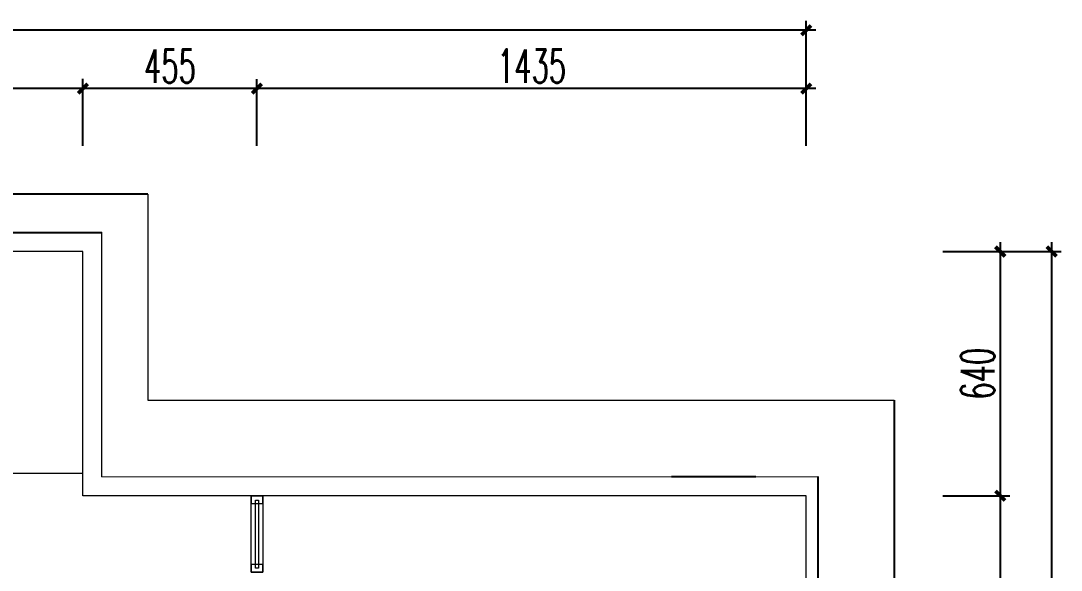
# Model space of a CAD drawing. Header units: inches. Extents: x 24920 to 61775, y 10942 to 38819.
# Drawn here: x 33631 to 36349, y 13781 to 15218 of the extents above; entities that cross this region are included whole.
import ezdxf

# ---------------------------------------------------------------- set-up
doc = ezdxf.new("R2010")
doc.units = ezdxf.units.IN
doc.header["$MEASUREMENT"] = 0
doc.header["$PDMODE"] = 1
for name, color, linetype in [('01-wall-new', 2, 'Continuous'), ('01TOILET', 4, 'Continuous'), ('01玻璃隔断', 4, 'Continuous'), ('01装饰线', 6, 'Continuous')]:
    doc.layers.add(name, color=color, linetype=linetype)
doc.layers.add('250', color=250, linetype='Continuous', lineweight=18, true_color=0x333333)
doc.layers.add('WO_WALL_200', color=7, linetype='Continuous', lineweight=18)
doc.styles.add('DIM', font='simplex.shx', dxfattribs={"width": 0.6, "bigfont": 'extfont.shx'})
doc.dimstyles.new('1比25', dxfattribs={"dimscale": 25, "dimtxt": 3.5, "dimasz": 1, "dimexe": 1, "dimexo": 1, "dimgap": 0.6, "dimtad": 1, "dimdec": 0, "dimrnd": 5, "dimzin": 0, "dimdsep": 46, "dimtxsty": 'DIM', "dimblk": 'ARCHTICK', "dimcen": 0.09, "dimdle": 1, "dimclrd": 1, "dimclre": 1, "dimclrt": 1, "dimadec": 0, "dimazin": 0, "dimtfac": 1, "dimtdec": 0, "dimtix": 1, "dimtmove": 2, "dimatfit": 3, "dimldrblk": '引线箭头（自定义）', "dimfxl": 0, "dimtolj": 1, "dimtzin": 0, "dimarcsym": 0})

# ---------------------------------------------------------------- blocks, each defined once
blk = doc.blocks.new('_ArchTick')
at = {"color": 0, "linetype": 'ByBlock', "const_width": 0.4}
blk.add_lwpolyline([(-0.5, -0.5), (0.5, 0.5)], dxfattribs=at)
blk = doc.blocks.new('*D1353')
at = {"color": 1, "lineweight": -2, "transparency": 16777216}
for p, q in [((-21006.7, 16902.8), (-21006.7, 17077.8)), ((-19571.5, 16902.8), (-19571.5, 17077.8)), ((-19546.5, 17052.8), (-21031.7, 17052.8))]:
    blk.add_line(p, q, dxfattribs=at)
at = {"layer": 'Defpoints', "color": 0, "transparency": 16777216}
for p in [(-21006.7, 17052.8), (-19571.5, 15987.8), (-21006.7, 15977.5)]:
    blk.add_point(p, dxfattribs=at)
at = {"color": 1, "lineweight": -2, "transparency": 16777216, "xscale": 25, "yscale": 25, "zscale": 25, "rotation": 180}
blk.add_blockref('_ArchTick', (-21006.7, 17052.8), dxfattribs=at)
at = {"color": 1, "lineweight": -2, "transparency": 16777216, "xscale": 25, "yscale": 25, "zscale": 25}
blk.add_blockref('_ArchTick', (-19571.5, 17052.8), dxfattribs=at)
at = {"color": 1, "transparency": 16777216, "insert": (-20289.1, 17111.6), "char_height": 87.5, "attachment_point": 5, "style": 'DIM'}
blk.add_mtext('\\A1;1435', dxfattribs=at)
blk = doc.blocks.new('引线箭头（自定义）')
at = {"linetype": 'ByBlock', "lineweight": -2}
h = blk.add_hatch(color=8, dxfattribs=at)
h.dxf.hatch_style = 1
h.paths.add_polyline_path([(-1.2, -0.96), (-0.31, 0), (-1.2, 0.96), (-0.91, 1.21), (0, 0), (-0.91, -1.21)])
at = {"color": 0, "linetype": 'ByBlock', "lineweight": -2}
blk.add_line((-0.31, 0), (-4.75, 0), dxfattribs=at)
blk.add_lwpolyline([(-1.2, -0.96), (-0.31, 0), (-1.2, 0.96), (-0.91, 1.21), (0, 0), (-0.91, -1.21)], close=True, dxfattribs=at)
blk = doc.blocks.new('*D1354')
at = {"color": 1, "lineweight": -2, "transparency": 16777216}
for p, q in [((-21461.6, 16902.8), (-21461.6, 17077.8)), ((-21006.7, 16902.8), (-21006.7, 17077.8)), ((-20981.7, 17052.8), (-21486.6, 17052.8))]:
    blk.add_line(p, q, dxfattribs=at)
at = {"layer": 'Defpoints', "color": 0, "transparency": 16777216}
for p in [(-21461.6, 17052.8), (-21461.6, 15987.8), (-21006.7, 15977.5)]:
    blk.add_point(p, dxfattribs=at)
at = {"color": 1, "lineweight": -2, "transparency": 16777216, "xscale": 25, "yscale": 25, "zscale": 25, "rotation": 180}
blk.add_blockref('_ArchTick', (-21461.6, 17052.8), dxfattribs=at)
at = {"color": 1, "lineweight": -2, "transparency": 16777216, "xscale": 25, "yscale": 25, "zscale": 25}
blk.add_blockref('_ArchTick', (-21006.7, 17052.8), dxfattribs=at)
at = {"color": 1, "transparency": 16777216, "insert": (-21234.1, 17111.6), "char_height": 87.5, "attachment_point": 5, "style": 'DIM'}
blk.add_mtext('\\A1;455', dxfattribs=at)
blk = doc.blocks.new('*D1355')
at = {"color": 1, "lineweight": -2, "transparency": 16777216}
for p, q in [((-23362.1, 16902.8), (-23362.1, 17077.8)), ((-21461.6, 16902.8), (-21461.6, 17077.8)), ((-21436.6, 17052.8), (-23387.1, 17052.8))]:
    blk.add_line(p, q, dxfattribs=at)
at = {"layer": 'Defpoints', "color": 0, "transparency": 16777216}
for p in [(-23362.1, 17052.8), (-23362.1, 16046.4), (-21461.6, 15987.8)]:
    blk.add_point(p, dxfattribs=at)
at = {"color": 1, "lineweight": -2, "transparency": 16777216, "xscale": 25, "yscale": 25, "zscale": 25, "rotation": 180}
blk.add_blockref('_ArchTick', (-23362.1, 17052.8), dxfattribs=at)
at = {"color": 1, "lineweight": -2, "transparency": 16777216, "xscale": 25, "yscale": 25, "zscale": 25}
blk.add_blockref('_ArchTick', (-21461.6, 17052.8), dxfattribs=at)
at = {"color": 1, "transparency": 16777216, "insert": (-22411.8, 17111.6), "char_height": 87.5, "attachment_point": 5, "style": 'DIM'}
blk.add_mtext('\\A1;1900', dxfattribs=at)
blk = doc.blocks.new('*D1357')
at = {"color": 1, "lineweight": -2, "transparency": 16777216}
for p, q in [((-19064.7, 16651.4), (-19064.7, 15962.8)), ((-19214.7, 16626.4), (-19039.7, 16626.4)), ((-19214.7, 15987.8), (-19039.7, 15987.8))]:
    blk.add_line(p, q, dxfattribs=at)
at = {"layer": 'Defpoints', "color": 0, "transparency": 16777216}
for p in [(-21462, 16626.4), (-21461.6, 15987.8), (-19064.7, 15987.8)]:
    blk.add_point(p, dxfattribs=at)
at = {"color": 1, "lineweight": -2, "transparency": 16777216, "xscale": 25, "yscale": 25, "zscale": 25}
for p, rotation in [((-19064.7, 16626.4), 90), ((-19064.7, 15987.8), 270)]:
    blk.add_blockref('_ArchTick', p, dxfattribs=dict(at, rotation=rotation))
at = {"color": 1, "transparency": 16777216, "insert": (-19123.5, 16307.1), "char_height": 87.5, "attachment_point": 5, "rotation": 90, "style": 'DIM'}
blk.add_mtext('\\A1;640', dxfattribs=at)
blk = doc.blocks.new('*D1358')
at = {"color": 1, "lineweight": -2, "transparency": 16777216}
for p, q in [((-19064.7, 16012.8), (-19064.7, 14231.5)), ((-19214.7, 15987.8), (-19039.7, 15987.8)), ((-19214.7, 14256.5), (-19039.7, 14256.5))]:
    blk.add_line(p, q, dxfattribs=at)
at = {"layer": 'Defpoints', "color": 0, "transparency": 16777216}
for p in [(-21461.6, 15987.8), (-19571.7, 14256.5), (-19064.7, 14256.5)]:
    blk.add_point(p, dxfattribs=at)
at = {"color": 1, "lineweight": -2, "transparency": 16777216, "xscale": 25, "yscale": 25, "zscale": 25}
for p, rotation in [((-19064.7, 15987.8), 90), ((-19064.7, 14256.5), 270)]:
    blk.add_blockref('_ArchTick', p, dxfattribs=dict(at, rotation=rotation))
at = {"color": 1, "transparency": 16777216, "insert": (-19123.5, 15122.1), "char_height": 87.5, "attachment_point": 5, "rotation": 90, "style": 'DIM'}
blk.add_mtext('\\A1;1730', dxfattribs=at)
blk = doc.blocks.new('*D1365')
at = {"color": 1, "lineweight": -2, "transparency": 16777216}
for p, q in [((-18930.4, 16651.4), (-18930.4, 14231.5)), ((-19080.4, 16626.4), (-18905.4, 16626.4)), ((-19080.4, 14256.5), (-18905.4, 14256.5))]:
    blk.add_line(p, q, dxfattribs=at)
at = {"layer": 'Defpoints', "color": 0, "transparency": 16777216}
for p in [(-19238, 16626.4), (-19173.3, 14256.5), (-18930.4, 14256.5)]:
    blk.add_point(p, dxfattribs=at)
at = {"color": 1, "lineweight": -2, "transparency": 16777216, "xscale": 25, "yscale": 25, "zscale": 25}
for p, rotation in [((-18930.4, 16626.4), 90), ((-18930.4, 14256.5), 270)]:
    blk.add_blockref('_ArchTick', p, dxfattribs=dict(at, rotation=rotation))
at = {"color": 1, "transparency": 16777216, "insert": (-18989.2, 15441.4), "char_height": 87.5, "attachment_point": 5, "rotation": 90, "style": 'DIM'}
blk.add_mtext('\\A1;2370', dxfattribs=at)
blk = doc.blocks.new('*D1366')
at = {"color": 1, "lineweight": -2, "transparency": 16777216}
for p, q in [((-24341.6, 17055.1), (-24341.6, 17230.1)), ((-19571.5, 17055.1), (-19571.5, 17230.1)), ((-19546.5, 17205.1), (-24366.6, 17205.1))]:
    blk.add_line(p, q, dxfattribs=at)
at = {"layer": 'Defpoints', "color": 0, "transparency": 16777216}
for p in [(-24341.6, 17205.1), (-24341.6, 16902.8), (-19571.5, 16902.8)]:
    blk.add_point(p, dxfattribs=at)
at = {"color": 1, "lineweight": -2, "transparency": 16777216, "xscale": 25, "yscale": 25, "zscale": 25, "rotation": 180}
blk.add_blockref('_ArchTick', (-24341.6, 17205.1), dxfattribs=at)
at = {"color": 1, "lineweight": -2, "transparency": 16777216, "xscale": 25, "yscale": 25, "zscale": 25}
blk.add_blockref('_ArchTick', (-19571.5, 17205.1), dxfattribs=at)
at = {"color": 1, "transparency": 16777216, "insert": (-21956.6, 17263.8), "char_height": 87.5, "attachment_point": 5, "style": 'DIM'}
blk.add_mtext('\\A1;4770', dxfattribs=at)
blk = doc.blocks.new('A$C43eeee79')
at = {"color": 4}
for p, q in [((5449.2, 2731.4), (5449.2, 600)), ((5249.2, 2531.4), (5249.2, 700))]:
    blk.add_line(p, q, dxfattribs=at)
at = {"layer": '01-wall-new', "color": 4, "ltscale": 5}
for p, q in [((3498.6, 3269.9), (298.7, 3269.9)), ((399.4, 3169.9), (3378.6, 3169.9))]:
    blk.add_line(p, q, dxfattribs=at)
at = {"layer": '01TOILET', "color": 2, "lineweight": 15, "flags": 128}
blk.add_lwpolyline([(3328.7, 3119.9), (1428.6, 3119.9), (1428.6, 2539.9), (3329, 2539.9), (3328.7, 3119.9)], dxfattribs=at)
at = {"layer": '01玻璃隔断', "lineweight": 15}
blk.add_lwpolyline([(3799, 2461), (3799, 2481), (3769, 2481), (3769, 2461)], close=True, dxfattribs=at)
at = {"layer": '01玻璃隔断', "color": 9, "lineweight": 15}
blk.add_lwpolyline([(3769, 2281), (3769, 2481), (3799, 2481), (3799, 2281)], close=True, dxfattribs=at)
at = {"layer": '01玻璃隔断', "color": 1, "lineweight": 15}
for points in [[(3780, 2292), (3780, 2470), (3788, 2470), (3788, 2292)], [(3799, 2281), (3799, 2301), (3769, 2301), (3769, 2281)]]:
    blk.add_lwpolyline(points, close=True, dxfattribs=at)
at = {"layer": '01装饰线', "color": 3, "linetype": 'Continuous', "lineweight": 13, "flags": 128}
blk.add_lwpolyline([(5219.1, 1731.4), (5219.2, 2481.3), (3329.1, 2481.3), (3328.7, 3119.9), (749.1, 3119.9, 0.414214), (449.1, 2819.9), (449.1, 750), (1379.1, 750)], format="xyb", dxfattribs=at)
at = {"layer": '250', "color": 4, "linetype": 'Continuous', "lineweight": 13}
blk.add_line((3378.6, 2530.9), (3378.6, 3170.9), dxfattribs=at)
at = {"layer": '250', "color": 7, "linetype": 'Continuous', "lineweight": 18, "flags": 128}
blk.add_lwpolyline([(4867.1, 2530.9), (5087.2, 2530.9), (5087.2, 2531.8), (4867.1, 2531.8)], close=True, dxfattribs=at)
at = {"layer": '250', "color": 7, "linetype": 'Continuous', "lineweight": 13, "flags": 128}
blk.add_lwpolyline([(4867.1, 2530.9), (5087.2, 2530.9), (5087.2, 2531.8), (4867.1, 2531.8)], close=True, dxfattribs=at)
at = {"layer": 'WO_WALL_200', "color": 4, "linetype": 'Continuous', "lineweight": 13}
for p, q in [((3498.6, 3269.9), (3498.6, 2730.9)), ((3498.6, 2730.9), (5449.2, 2731.4)), ((3378.6, 2530.9), (5249.2, 2531.4))]:
    blk.add_line(p, q, dxfattribs=at)
for base, p1, p2, picture, middle, set_off in [((449.1, 3698.6), (5219.2, 3396.3), (449.1, 3396.3), '*D1366', (2834.1, 3757.3), (24790.7, -13506.5)), ((1428.6462, 3546.3437), (3329.0712, 2481.3314), (1428.6462, 2539.9405), '*D1355', (2378.8587, 3605.0937), (24790.6963, -13506.4735)), ((3329.1, 3546.3), (3784, 2471), (3329.1, 2481.3), '*D1354', (3556.6, 3605.1), (24790.7, -13506.5)), ((3784, 3546.3), (5219.2, 2481.3), (3784, 2471), '*D1353', (4501.6, 3605.1), (24790.7, -13506.5))]:
    dim = blk.add_linear_dim(base=base, p1=p1, p2=p2, dimstyle='1比25')
    dim.commit()
    dim.dimension.update_dxf_attribs({"geometry": picture, "text_midpoint": middle, "insert": set_off})
for base, p1, p2, picture, middle in [((5726, 2481.3), (3328.7, 3119.9), (3329.1, 2481.3), '*D1357', (5667.2, 2800.6)), ((5860.3, 750), (5552.7, 3119.9), (5617.4, 750), '*D1365', (5801.5, 1935)), ((5726, 750), (3329.1, 2481.3), (5219, 750), '*D1358', (5667.2, 1615.7))]:
    dim = blk.add_linear_dim(base=base, p1=p1, p2=p2, angle=270, dimstyle='1比25')
    dim.commit()
    dim.dimension.update_dxf_attribs({"geometry": picture, "text_midpoint": middle, "insert": (24790.7, -13506.5)})

msp = doc.modelspace()

# ---------------------------------------------------------------- block references
msp.add_blockref('A$C43eeee79', (30463.9, 11494.3))

doc.saveas('drawing.dxf')
